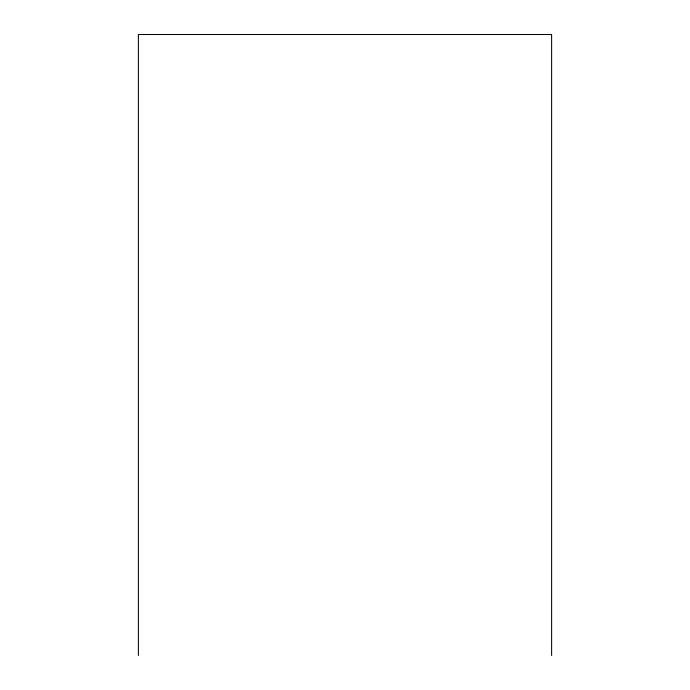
<?xml version="1.0" encoding="UTF-8"?>
<svg xmlns="http://www.w3.org/2000/svg" width="690" height="690" viewBox="0 0 690 690"><rect width="100%" height="100%" fill="white"/><g stroke="black" fill="none" stroke-linecap="round" stroke-linejoin="round"><path stroke-width="1.03" d="M551.612 655.5L551.612 34.5L138.388 34.5L138.388 655.5"/></g></svg>
